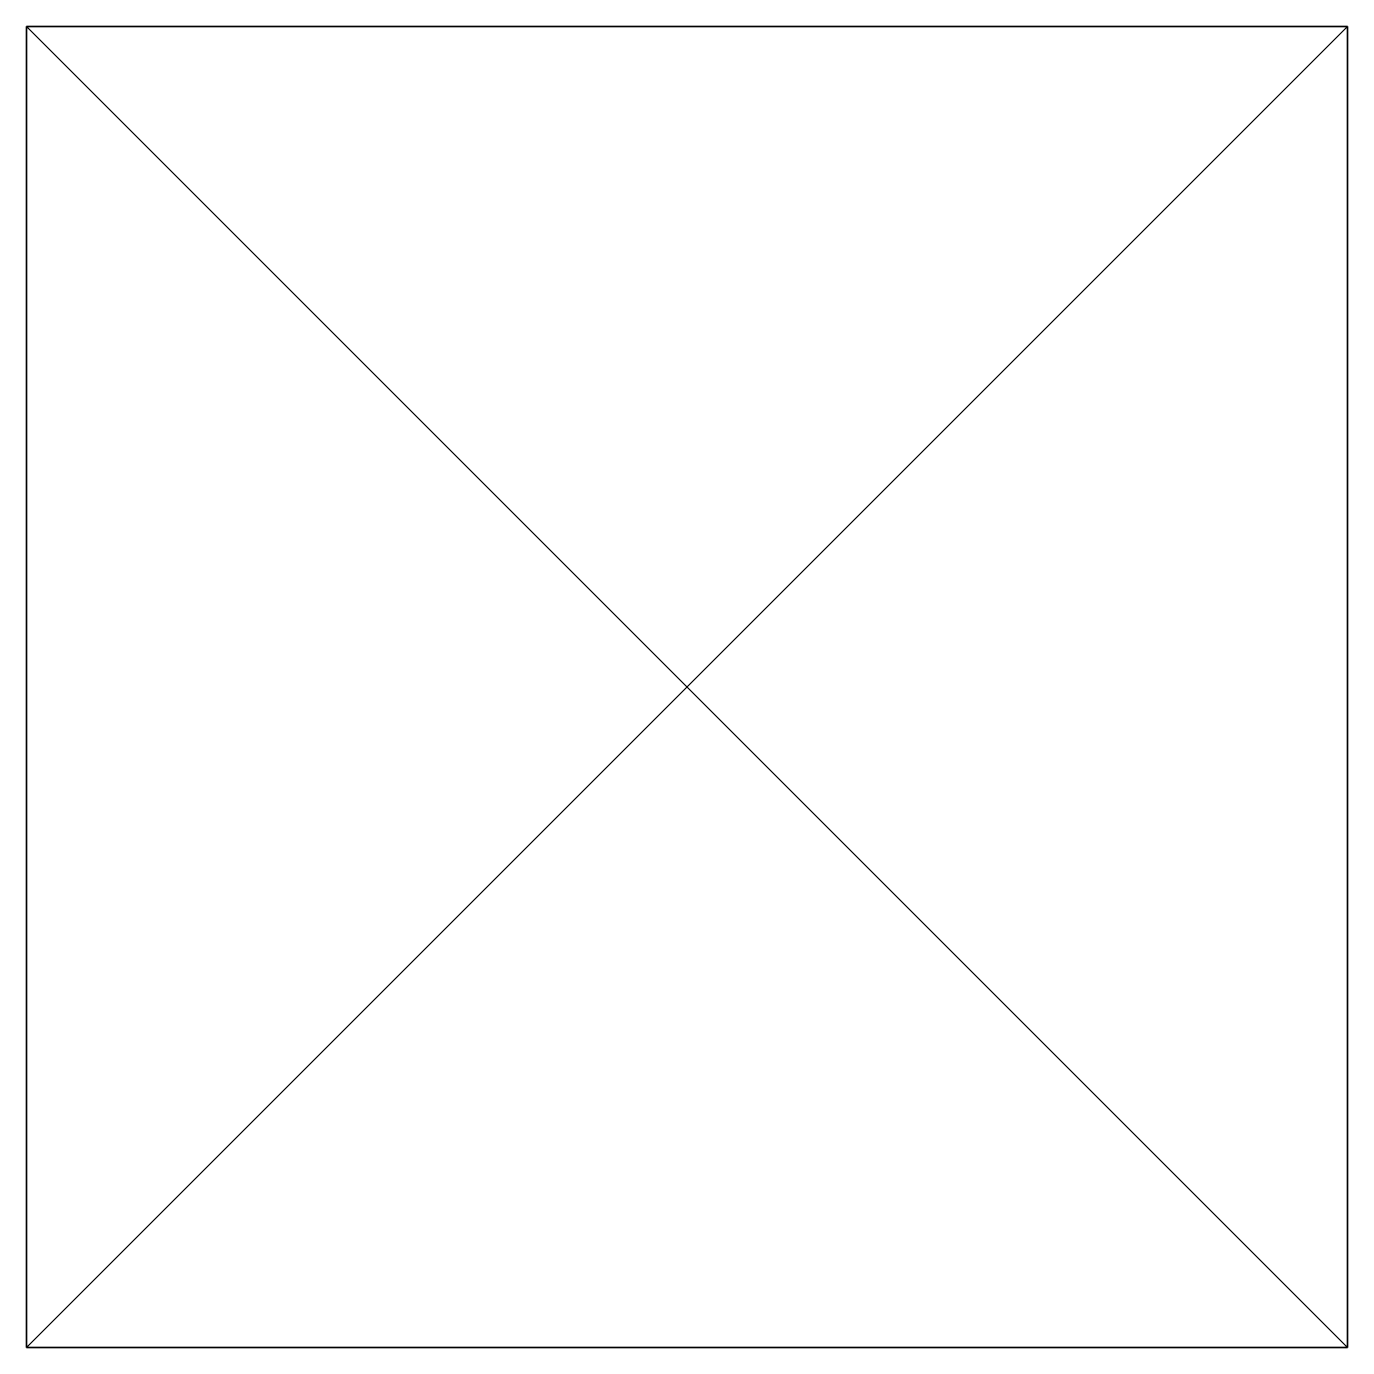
# Model space of a CAD drawing. Extents: x -47 to 22.9, y -58.1 to 11.8.
import ezdxf

# ---------------------------------------------------------------- set-up
doc = ezdxf.new("R2010")
doc.units = 0

msp = doc.modelspace()

# ---------------------------------------------------------------- linework, layer by layer
at = {"layer": 'Cube0', "color": 1}
for points in [[(-47.0241, -58.10168, -59.99993), (-47.0241, 11.82324, -59.99993), (22.90081, 11.82324, -59.99993)], [(22.90081, 11.82324, -59.99993), (22.90081, -58.10168, -59.99993), (-47.0241, -58.10168, -59.99993)], [(22.90081, -58.10168, 9.92498), (22.90081, 11.82324, 9.92498), (-47.0241, 11.82324, 9.92498)], [(-47.0241, 11.82324, 9.92498), (-47.0241, -58.10168, 9.92498), (22.90081, -58.10168, 9.92498)], [(-47.0241, -58.10168, 9.92498), (-47.0241, 11.82324, 9.92498), (-47.0241, 11.82324, -59.99993)], [(-47.0241, 11.82324, -59.99993), (-47.0241, -58.10168, -59.99993), (-47.0241, -58.10168, 9.92498)], [(22.90081, 11.82324, -59.99993), (-47.0241, 11.82324, -59.99993), (-47.0241, 11.82324, 9.92498)], [(-47.0241, 11.82324, 9.92498), (22.90081, 11.82324, 9.92498), (22.90081, 11.82324, -59.99993)], [(22.90081, -58.10168, -59.99993), (22.90081, 11.82324, -59.99993), (22.90081, 11.82324, 9.92498)], [(22.90081, 11.82324, 9.92498), (22.90081, -58.10168, 9.92498), (22.90081, -58.10168, -59.99993)], [(-47.0241, -58.10168, -59.99993), (22.90081, -58.10168, -59.99993), (22.90081, -58.10168, 9.92498)], [(22.90081, -58.10168, 9.92498), (-47.0241, -58.10168, 9.92498), (-47.0241, -58.10168, -59.99993)]]:
    msp.add_3dface(points, dxfattribs=at)

doc.saveas('drawing.dxf')
